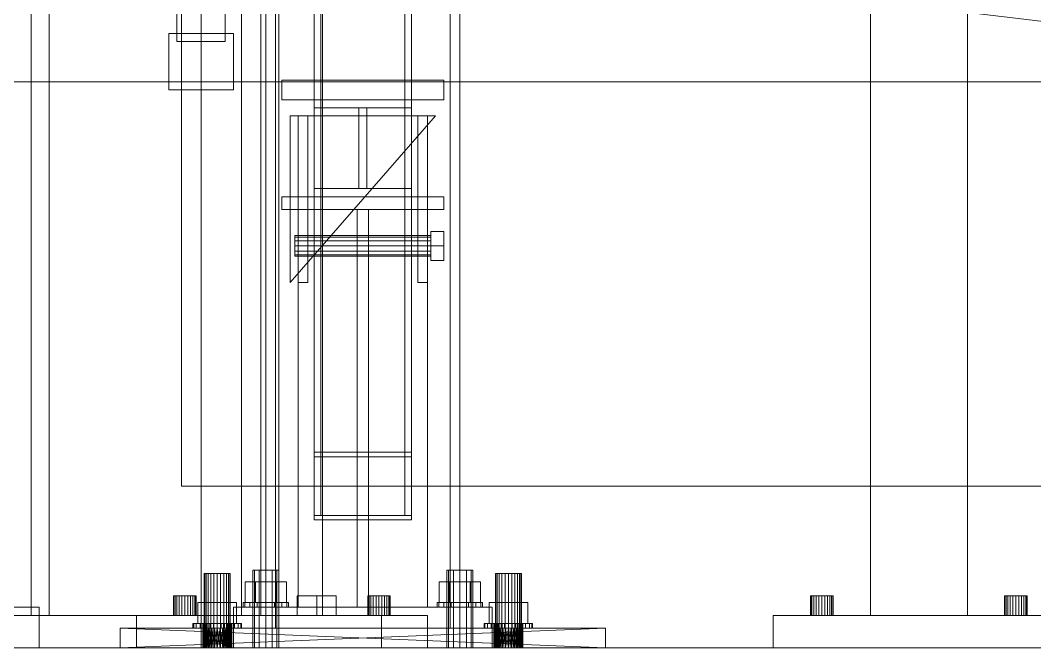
# Model space of a CAD drawing. Header units: millimetres. Extents: x -191664 to 191490, y -197311 to 10263.
# Drawn here: x 1738 to 2365, y -32000 to -31612 of the extents above; entities that cross this region are included whole.
import ezdxf

# ---------------------------------------------------------------- set-up
doc = ezdxf.new("R2010")
doc.units = ezdxf.units.MM
for name, color, linetype, lineweight in [('frontal_C04', 7, 'Continuous', 0), ('frontal_dos-mix', 7, 'Continuous', 0), ('frontal_dosificador', 7, 'Continuous', 0), ('frontal_secador', 7, 'Continuous', 0), ('frontal_tolva', 7, 'Continuous', 0)]:
    doc.layers.add(name, color=color, linetype=linetype, lineweight=lineweight)

msp = doc.modelspace()

# ---------------------------------------------------------------- linework, layer by layer
at = {"layer": 'frontal_C04', "color": 139, "true_color": 0x354b57}
for p, q in [((1835, -31625), (1835, -31535)), ((1865, -31535), (1865, -31625)), ((1848.21, -31549.89), (2598.21, -31639.89)), ((1850, -31600), (1850, -31650)), ((1830, -31620), (1870, -31620)), ((1830, -31620), (1830, -31655)), ((1870, -31655), (1870, -31620)), ((1865, -31625), (1835, -31625)), ((650, -31650), (1850, -31650)), ((1850, -31650), (2600, -31650)), ((1830, -31655), (1870, -31655)), ((1920, -31666), (1920, -31661)), ((1920, -31661), (1980, -31661)), ((1980, -31661), (1980, -31666)), ((1980, -31666), (1920, -31666)), ((1947.5, -31716), (1947.5, -31666)), ((1947.5, -31666), (1952.5, -31666)), ((1952.5, -31666), (1952.5, -31716)), ((1920, -31721), (1920, -31716)), ((1920, -31716), (1980, -31716)), ((1952.5, -31716), (1947.5, -31716)), ((1980, -31716), (1980, -31721)), ((1980, -31721), (1920, -31721)), ((1910, -31729), (1990, -31729)), ((1910, -31729), (1910, -31975)), ((1946.5, -31729), (1953.5, -31729)), ((1946.5, -31729), (1946.5, -31975)), ((1953.5, -31975), (1953.5, -31729)), ((1990, -31975), (1990, -31729)), ((1910, -31975), (1990, -31975)), ((1946.5, -31975), (1953.5, -31975))]:
    msp.add_line(p, q, dxfattribs=at)
at = {"layer": 'frontal_C04', "color": 251, "true_color": 0x4e626d}
for p, q in [((1900, -31649), (2000, -31649)), ((1900, -31649), (1900, -31661)), ((2000, -31661), (2000, -31649)), ((1900, -31661), (2000, -31661)), ((1905, -31774), (1995, -31671)), ((1995, -31671), (1905, -31671)), ((1905, -31671), (1905, -31774)), ((1910, -31774), (1910, -31671)), ((1910, -31671), (1916, -31671)), ((1916, -31774), (1916, -31671)), ((1984, -31774), (1984, -31671)), ((1984, -31671), (1990, -31671)), ((1990, -31774), (1990, -31671)), ((1900, -31721), (2000, -31721)), ((1900, -31721), (1900, -31729)), ((2000, -31729), (2000, -31721)), ((1900, -31729), (2000, -31729)), ((1916, -31774), (1910, -31774)), ((1990, -31774), (1984, -31774)), ((1870, -31975), (2030, -31975)), ((1870, -31975), (1870, -32000)), ((2030, -32000), (2030, -31975)), ((1870, -32000), (2030, -32000))]:
    msp.add_line(p, q, dxfattribs=at)
at = {"layer": 'frontal_C04', "color": 9, "true_color": 0xaebcc4}
for p, q in [((1908, -31745.96), (1908, -31745.1)), ((1908, -31745.1), (1992, -31745.1)), ((1992, -31751.5), (1992, -31742.49)), ((1992, -31742.49), (2000, -31742.49)), ((1992, -31745.96), (1992, -31745.1)), ((2000, -31751.5), (2000, -31742.49)), ((1908, -31748.3), (1908, -31745.96)), ((1908, -31745.96), (1992, -31745.96)), ((1908, -31751.5), (1908, -31748.3)), ((1908, -31748.3), (1992, -31748.3)), ((1908, -31754.7), (1908, -31751.5)), ((1992, -31751.5), (1908, -31751.5)), ((1992, -31748.3), (1992, -31745.96)), ((1992, -31751.5), (1992, -31748.3)), ((1992, -31751.5), (1992, -31754.7)), ((1992, -31760.51), (1992, -31751.5)), ((2000, -31751.5), (1992, -31751.5)), ((2000, -31751.5), (2000, -31760.51)), ((1908, -31754.7), (1908, -31757.04)), ((1908, -31754.7), (1992, -31754.7)), ((1908, -31757.04), (1908, -31757.9)), ((1908, -31757.04), (1992, -31757.04)), ((1908, -31757.9), (1992, -31757.9)), ((1992, -31754.7), (1992, -31757.04)), ((1992, -31757.04), (1992, -31757.9)), ((1992, -31760.51), (2000, -31760.51)), ((1883.07, -31952), (1882, -31952)), ((1882, -32000), (1882, -31952)), ((1886, -31952), (1883.07, -31952)), ((1883.07, -32000), (1883.07, -31952)), ((1890, -31952), (1886, -31952)), ((1886, -32000), (1886, -31952)), ((1894, -31952), (1890, -31952)), ((1890, -32000), (1890, -31952)), ((1896.93, -31952), (1894, -31952)), ((1894, -32000), (1894, -31952)), ((1898, -31952), (1896.93, -31952)), ((1896.93, -32000), (1896.93, -31952)), ((1898, -31952), (1898, -32000)), ((2003.07, -31952), (2002, -31952)), ((2002, -32000), (2002, -31952)), ((2006, -31952), (2003.07, -31952)), ((2003.07, -32000), (2003.07, -31952)), ((2010, -31952), (2006, -31952)), ((2006, -32000), (2006, -31952)), ((2014, -31952), (2010, -31952)), ((2010, -32000), (2010, -31952)), ((2016.93, -31952), (2014, -31952)), ((2014, -32000), (2014, -31952)), ((2018, -31952), (2016.93, -31952)), ((2016.93, -32000), (2016.93, -31952)), ((2018, -31952), (2018, -32000)), ((1883.6, -31959.2), (1877.2, -31959.2)), ((1877.2, -31972), (1877.2, -31959.2)), ((1896.4, -31959.2), (1883.6, -31959.2)), ((1883.6, -31972), (1883.6, -31959.2)), ((1902.8, -31959.2), (1896.4, -31959.2)), ((1896.4, -31972), (1896.4, -31959.2)), ((1902.8, -31959.2), (1902.8, -31972)), ((2003.6, -31959.2), (1997.2, -31959.2)), ((1997.2, -31972), (1997.2, -31959.2)), ((2016.4, -31959.2), (2003.6, -31959.2)), ((2003.6, -31972), (2003.6, -31959.2)), ((2022.8, -31959.2), (2016.4, -31959.2)), ((2016.4, -31972), (2016.4, -31959.2)), ((2022.8, -31959.2), (2022.8, -31972)), ((1877.07, -31972), (1876, -31972)), ((1876, -31975), (1876, -31972)), ((1877.07, -31975), (1876, -31975)), ((1880.1, -31972), (1877.07, -31972)), ((1877.07, -31975), (1877.07, -31972)), ((1880.1, -31975), (1877.07, -31975)), ((1883.6, -31972), (1877.2, -31972)), ((1884.64, -31972), (1880.1, -31972)), ((1880.1, -31975), (1880.1, -31972)), ((1884.64, -31975), (1880.1, -31975)), ((1896.4, -31972), (1883.6, -31972)), ((1890, -31972), (1884.64, -31972)), ((1884.64, -31975), (1884.64, -31972)), ((1890, -31975), (1884.64, -31975)), ((1895.36, -31972), (1890, -31972)), ((1890, -31975), (1890, -31972)), ((1895.36, -31975), (1890, -31975)), ((1899.9, -31972), (1895.36, -31972)), ((1895.36, -31975), (1895.36, -31972)), ((1899.9, -31975), (1895.36, -31975)), ((1896.4, -31972), (1902.8, -31972)), ((1902.93, -31972), (1899.9, -31972)), ((1899.9, -31975), (1899.9, -31972)), ((1902.93, -31975), (1899.9, -31975)), ((1904, -31972), (1902.93, -31972)), ((1902.93, -31975), (1902.93, -31972)), ((1902.93, -31975), (1904, -31975)), ((1904, -31972), (1904, -31975)), ((1997.07, -31972), (1996, -31972)), ((1996, -31975), (1996, -31972)), ((1997.07, -31975), (1996, -31975)), ((2000.1, -31972), (1997.07, -31972)), ((1997.07, -31975), (1997.07, -31972)), ((2000.1, -31975), (1997.07, -31975)), ((2003.6, -31972), (1997.2, -31972)), ((2004.64, -31972), (2000.1, -31972)), ((2000.1, -31975), (2000.1, -31972)), ((2004.64, -31975), (2000.1, -31975)), ((2016.4, -31972), (2003.6, -31972)), ((2010, -31972), (2004.64, -31972)), ((2004.64, -31975), (2004.64, -31972)), ((2010, -31975), (2004.64, -31975)), ((2015.36, -31972), (2010, -31972)), ((2010, -31975), (2010, -31972)), ((2015.36, -31975), (2010, -31975)), ((2019.9, -31972), (2015.36, -31972)), ((2015.36, -31975), (2015.36, -31972)), ((2019.9, -31975), (2015.36, -31975)), ((2016.4, -31972), (2022.8, -31972)), ((2022.93, -31972), (2019.9, -31972)), ((2019.9, -31975), (2019.9, -31972)), ((2022.93, -31975), (2019.9, -31975)), ((2024, -31972), (2022.93, -31972)), ((2022.93, -31975), (2022.93, -31972)), ((2022.93, -31975), (2024, -31975)), ((2024, -31972), (2024, -31975)), ((1883.07, -32000), (1882, -32000)), ((1886, -32000), (1883.07, -32000)), ((1890, -32000), (1886, -32000)), ((1894, -32000), (1890, -32000)), ((1896.93, -32000), (1894, -32000)), ((1896.93, -32000), (1898, -32000)), ((2003.07, -32000), (2002, -32000)), ((2006, -32000), (2003.07, -32000)), ((2010, -32000), (2006, -32000)), ((2014, -32000), (2010, -32000)), ((2016.93, -32000), (2014, -32000)), ((2016.93, -32000), (2018, -32000))]:
    msp.add_line(p, q, dxfattribs=at)
at = {"layer": 'frontal_dos-mix', "color": 139, "true_color": 0x344b58}
for p, q in [((1875, -31980), (1875, -29577.5)), ((1925, -31980), (1925, -29577.5)), ((2263.76, -31980), (2263.76, -29722.9)), ((2323.76, -31980), (2323.76, -29722.9)), ((1810, -31980), (1990, -31980)), ((1810, -32000), (1810, -31980)), ((1925, -31980), (1875, -31980)), ((1990, -32000), (1990, -31980)), ((2203.76, -31980), (2383.76, -31980)), ((2203.76, -32000), (2203.76, -31980)), ((2323.76, -31980), (2263.76, -31980)), ((1810, -32000), (1990, -32000)), ((2203.76, -32000), (2383.76, -32000))]:
    msp.add_line(p, q, dxfattribs=at)
at = {"layer": 'frontal_dos-mix', "color": 9, "true_color": 0xb9c5c9}
for p, q in [((1833.24, -31968), (1833, -31968)), ((1833, -31980), (1833, -31968)), ((1833.94, -31968), (1833.24, -31968)), ((1833.24, -31980), (1833.24, -31968)), ((1835.05, -31968), (1833.94, -31968)), ((1833.94, -31980), (1833.94, -31968)), ((1836.5, -31968), (1835.05, -31968)), ((1835.05, -31980), (1835.05, -31968)), ((1838.19, -31968), (1836.5, -31968)), ((1836.5, -31980), (1836.5, -31968)), ((1840, -31968), (1838.19, -31968)), ((1838.19, -31980), (1838.19, -31968)), ((1840, -31968), (1841.81, -31968)), ((1840, -31968), (1840, -31980)), ((1841.81, -31968), (1843.5, -31968)), ((1841.81, -31980), (1841.81, -31968)), ((1843.5, -31968), (1844.95, -31968)), ((1843.5, -31980), (1843.5, -31968)), ((1844.95, -31968), (1846.06, -31968)), ((1844.95, -31980), (1844.95, -31968)), ((1846.06, -31968), (1846.76, -31968)), ((1846.06, -31980), (1846.06, -31968)), ((1846.76, -31968), (1847, -31968)), ((1846.76, -31980), (1846.76, -31968)), ((1847, -31980), (1847, -31968)), ((1953.24, -31968), (1953, -31968)), ((1953, -31980), (1953, -31968)), ((1953.94, -31968), (1953.24, -31968)), ((1953.24, -31980), (1953.24, -31968)), ((1955.05, -31968), (1953.94, -31968)), ((1953.94, -31980), (1953.94, -31968)), ((1956.5, -31968), (1955.05, -31968)), ((1955.05, -31980), (1955.05, -31968)), ((1958.19, -31968), (1956.5, -31968)), ((1956.5, -31980), (1956.5, -31968)), ((1960, -31968), (1958.19, -31968)), ((1958.19, -31980), (1958.19, -31968)), ((1960, -31968), (1961.81, -31968)), ((1960, -31968), (1960, -31980)), ((1961.81, -31968), (1963.5, -31968)), ((1961.81, -31980), (1961.81, -31968)), ((1963.5, -31968), (1964.95, -31968)), ((1963.5, -31980), (1963.5, -31968)), ((1964.95, -31968), (1966.06, -31968)), ((1964.95, -31980), (1964.95, -31968)), ((1966.06, -31968), (1966.76, -31968)), ((1966.06, -31980), (1966.06, -31968)), ((1966.76, -31968), (1967, -31968)), ((1966.76, -31980), (1966.76, -31968)), ((1967, -31980), (1967, -31968)), ((2226.99, -31968), (2226.76, -31968)), ((2226.76, -31980), (2226.76, -31968)), ((2227.69, -31968), (2226.99, -31968)), ((2226.99, -31980), (2226.99, -31968)), ((2228.81, -31968), (2227.69, -31968)), ((2227.69, -31980), (2227.69, -31968)), ((2230.26, -31968), (2228.81, -31968)), ((2228.81, -31980), (2228.81, -31968)), ((2231.94, -31968), (2230.26, -31968)), ((2230.26, -31980), (2230.26, -31968)), ((2233.76, -31968), (2231.94, -31968)), ((2231.94, -31980), (2231.94, -31968)), ((2233.76, -31968), (2235.57, -31968)), ((2233.76, -31968), (2233.76, -31980)), ((2235.57, -31968), (2237.26, -31968)), ((2235.57, -31980), (2235.57, -31968)), ((2237.26, -31968), (2238.71, -31968)), ((2237.26, -31980), (2237.26, -31968)), ((2238.71, -31968), (2239.82, -31968)), ((2238.71, -31980), (2238.71, -31968)), ((2239.82, -31968), (2240.52, -31968)), ((2239.82, -31980), (2239.82, -31968)), ((2240.52, -31968), (2240.76, -31968)), ((2240.52, -31980), (2240.52, -31968)), ((2240.76, -31980), (2240.76, -31968)), ((2346.99, -31968), (2346.76, -31968)), ((2346.76, -31980), (2346.76, -31968)), ((2347.69, -31968), (2346.99, -31968)), ((2346.99, -31980), (2346.99, -31968)), ((2348.81, -31968), (2347.69, -31968)), ((2347.69, -31980), (2347.69, -31968)), ((2350.26, -31968), (2348.81, -31968)), ((2348.81, -31980), (2348.81, -31968)), ((2351.94, -31968), (2350.26, -31968)), ((2350.26, -31980), (2350.26, -31968)), ((2353.76, -31968), (2351.94, -31968)), ((2351.94, -31980), (2351.94, -31968)), ((2353.76, -31968), (2355.57, -31968)), ((2353.76, -31968), (2353.76, -31980)), ((2355.57, -31968), (2357.26, -31968)), ((2355.57, -31980), (2355.57, -31968)), ((2357.26, -31968), (2358.71, -31968)), ((2357.26, -31980), (2357.26, -31968)), ((2358.71, -31968), (2359.82, -31968)), ((2358.71, -31980), (2358.71, -31968)), ((2359.82, -31968), (2360.52, -31968)), ((2359.82, -31980), (2359.82, -31968)), ((2360.52, -31968), (2360.76, -31968)), ((2360.52, -31980), (2360.52, -31968)), ((2360.76, -31980), (2360.76, -31968)), ((1833.24, -31980), (1833, -31980)), ((1833.94, -31980), (1833.24, -31980)), ((1835.05, -31980), (1833.94, -31980)), ((1836.5, -31980), (1835.05, -31980)), ((1838.19, -31980), (1836.5, -31980)), ((1840, -31980), (1838.19, -31980)), ((1841.81, -31980), (1840, -31980)), ((1841.81, -31980), (1843.5, -31980)), ((1843.5, -31980), (1844.95, -31980)), ((1844.95, -31980), (1846.06, -31980)), ((1846.06, -31980), (1846.76, -31980)), ((1846.76, -31980), (1847, -31980)), ((1953.24, -31980), (1953, -31980)), ((1953.94, -31980), (1953.24, -31980)), ((1955.05, -31980), (1953.94, -31980)), ((1956.5, -31980), (1955.05, -31980)), ((1958.19, -31980), (1956.5, -31980)), ((1960, -31980), (1958.19, -31980)), ((1961.81, -31980), (1960, -31980)), ((1961.81, -31980), (1963.5, -31980)), ((1963.5, -31980), (1964.95, -31980)), ((1964.95, -31980), (1966.06, -31980)), ((1966.06, -31980), (1966.76, -31980)), ((1966.76, -31980), (1967, -31980)), ((2226.99, -31980), (2226.76, -31980)), ((2227.69, -31980), (2226.99, -31980)), ((2228.81, -31980), (2227.69, -31980)), ((2230.26, -31980), (2228.81, -31980)), ((2231.94, -31980), (2230.26, -31980)), ((2233.76, -31980), (2231.94, -31980)), ((2235.57, -31980), (2233.76, -31980)), ((2235.57, -31980), (2237.26, -31980)), ((2237.26, -31980), (2238.71, -31980)), ((2238.71, -31980), (2239.82, -31980)), ((2239.82, -31980), (2240.52, -31980)), ((2240.52, -31980), (2240.76, -31980)), ((2346.99, -31980), (2346.76, -31980)), ((2347.69, -31980), (2346.99, -31980)), ((2348.81, -31980), (2347.69, -31980)), ((2350.26, -31980), (2348.81, -31980)), ((2351.94, -31980), (2350.26, -31980)), ((2353.76, -31980), (2351.94, -31980)), ((2355.57, -31980), (2353.76, -31980)), ((2355.57, -31980), (2357.26, -31980)), ((2357.26, -31980), (2358.71, -31980)), ((2358.71, -31980), (2359.82, -31980)), ((2359.82, -31980), (2360.52, -31980)), ((2360.52, -31980), (2360.76, -31980))]:
    msp.add_line(p, q, dxfattribs=at)
at = {"layer": 'frontal_dosificador', "color": 8, "true_color": 0x667b86}
for p, q in [((1890, -31988), (1890, -30000)), ((1896, -31988), (1896, -30000)), ((2004, -31988), (2004, -30000)), ((2010, -31988), (2010, -30000)), ((1920, -31879.1), (1920, -30129.1)), ((1920, -30131.88), (1920, -31881.88)), ((1924, -30131.88), (1924, -31881.88)), ((1976, -31881.88), (1976, -30131.88)), ((1980, -30129.1), (1980, -31879.1)), ((1980, -31881.88), (1980, -30131.88)), ((1920, -31918.12), (1920, -30168.12)), ((1920, -30170.9), (1920, -31920.9)), ((1924, -31918.12), (1924, -30168.12)), ((1976, -30168.12), (1976, -31918.12)), ((1980, -30168.12), (1980, -31918.12)), ((1980, -31920.9), (1980, -30170.9)), ((1980, -31879.1), (1920, -31879.1)), ((1920, -31879.1), (1920, -31881.88)), ((1920, -31881.88), (1980, -31881.88)), ((1924, -31881.88), (1920, -31881.88)), ((1920, -31881.88), (1920, -31918.12)), ((1924, -31918.12), (1924, -31881.88)), ((1980, -31881.88), (1976, -31881.88)), ((1976, -31881.88), (1976, -31918.12)), ((1980, -31881.88), (1980, -31879.1)), ((1980, -31918.12), (1980, -31881.88)), ((1980, -31918.12), (1920, -31918.12)), ((1920, -31918.12), (1920, -31920.9)), ((1920, -31918.12), (1924, -31918.12)), ((1920, -31920.9), (1980, -31920.9)), ((1976, -31918.12), (1980, -31918.12)), ((1980, -31920.9), (1980, -31918.12)), ((1890, -31988), (1896, -31988)), ((1896, -31988), (2004, -31988)), ((2004, -31988), (2010, -31988))]:
    msp.add_line(p, q, dxfattribs=at)
at = {"layer": 'frontal_dosificador', "color": 9, "true_color": 0xaeb9be}
for p, q in [((1852.27, -31954), (1852, -31954)), ((1852, -32000), (1852, -31954)), ((1853.07, -31954), (1852.27, -31954)), ((1852.27, -32000), (1852.27, -31954)), ((1854.34, -31954), (1853.07, -31954)), ((1853.07, -32000), (1853.07, -31954)), ((1856, -31954), (1854.34, -31954)), ((1854.34, -32000), (1854.34, -31954)), ((1857.93, -31954), (1856, -31954)), ((1856, -32000), (1856, -31954)), ((1860, -31954), (1857.93, -31954)), ((1857.93, -32000), (1857.93, -31954)), ((1860, -31954), (1862.07, -31954)), ((1860, -31954), (1860, -32000)), ((1862.07, -31954), (1864, -31954)), ((1862.07, -32000), (1862.07, -31954)), ((1864, -31954), (1865.66, -31954)), ((1864, -32000), (1864, -31954)), ((1865.66, -31954), (1866.93, -31954)), ((1865.66, -32000), (1865.66, -31954)), ((1866.93, -31954), (1867.73, -31954)), ((1866.93, -32000), (1866.93, -31954)), ((1867.73, -31954), (1868, -31954)), ((1867.73, -32000), (1867.73, -31954)), ((1868, -32000), (1868, -31954)), ((2032.27, -31954), (2032, -31954)), ((2032, -32000), (2032, -31954)), ((2033.07, -31954), (2032.27, -31954)), ((2032.27, -32000), (2032.27, -31954)), ((2034.34, -31954), (2033.07, -31954)), ((2033.07, -32000), (2033.07, -31954)), ((2036, -31954), (2034.34, -31954)), ((2034.34, -32000), (2034.34, -31954)), ((2037.93, -31954), (2036, -31954)), ((2036, -32000), (2036, -31954)), ((2040, -31954), (2037.93, -31954)), ((2037.93, -32000), (2037.93, -31954)), ((2040, -31954), (2042.07, -31954)), ((2040, -31954), (2040, -32000)), ((2042.07, -31954), (2044, -31954)), ((2042.07, -32000), (2042.07, -31954)), ((2044, -31954), (2045.66, -31954)), ((2044, -32000), (2044, -31954)), ((2045.66, -31954), (2046.93, -31954)), ((2045.66, -32000), (2045.66, -31954)), ((2046.93, -31954), (2047.73, -31954)), ((2046.93, -32000), (2046.93, -31954)), ((2047.73, -31954), (2048, -31954)), ((2047.73, -32000), (2047.73, -31954)), ((2048, -32000), (2048, -31954)), ((1852.27, -32000), (1852, -32000)), ((1853.07, -32000), (1852.27, -32000)), ((1854.34, -32000), (1853.07, -32000)), ((1856, -32000), (1854.34, -32000)), ((1857.93, -32000), (1856, -32000)), ((1857.93, -32000), (1860, -32000)), ((1860, -32000), (1862.07, -32000)), ((1862.07, -32000), (1864, -32000)), ((1864, -32000), (1865.66, -32000)), ((1865.66, -32000), (1866.93, -32000)), ((1866.93, -32000), (1867.73, -32000)), ((1867.73, -32000), (1868, -32000)), ((2032.27, -32000), (2032, -32000)), ((2033.07, -32000), (2032.27, -32000)), ((2034.34, -32000), (2033.07, -32000)), ((2036, -32000), (2034.34, -32000)), ((2037.93, -32000), (2036, -32000)), ((2037.93, -32000), (2040, -32000)), ((2040, -32000), (2042.07, -32000)), ((2042.07, -32000), (2044, -32000)), ((2044, -32000), (2045.66, -32000)), ((2045.66, -32000), (2046.93, -32000)), ((2046.93, -32000), (2047.73, -32000)), ((2047.73, -32000), (2048, -32000))]:
    msp.add_line(p, q, dxfattribs=at)
at = {"layer": 'frontal_dosificador', "color": 252, "true_color": 0x8ba19a}
for p, q in [((1848.01, -31985), (1848.01, -31972)), ((1848.01, -31972), (1860, -31972)), ((1848.01, -31972), (1853.07, -31972)), ((1860, -31972), (1853.07, -31972)), ((1853.07, -31972), (1853.07, -31985)), ((1871.99, -31972), (1860, -31972)), ((1860, -31972), (1860, -31985)), ((1860, -31972), (1866.93, -31972)), ((1866.93, -31972), (1866.93, -31985)), ((1871.99, -31972), (1866.93, -31972)), ((1871.99, -31985), (1871.99, -31972)), ((2028.01, -31985), (2028.01, -31972)), ((2028.01, -31972), (2040, -31972)), ((2028.01, -31972), (2033.07, -31972)), ((2040, -31972), (2033.07, -31972)), ((2033.07, -31972), (2033.07, -31985)), ((2051.99, -31972), (2040, -31972)), ((2040, -31972), (2040, -31985)), ((2040, -31972), (2046.93, -31972)), ((2046.93, -31972), (2046.93, -31985)), ((2051.99, -31972), (2046.93, -31972)), ((2051.99, -31985), (2051.99, -31972)), ((1845, -31988), (1845, -31985)), ((1845, -31985), (1845.51, -31985)), ((1845, -31985), (1851, -31985)), ((1845.51, -31988), (1845, -31988)), ((1851, -31988), (1845, -31988)), ((1845.51, -31988), (1845.51, -31985)), ((1845.51, -31985), (1847.01, -31985)), ((1845.51, -31985), (1851.31, -31985)), ((1847.01, -31988), (1845.51, -31988)), ((1851.31, -31988), (1845.51, -31988)), ((1847.01, -31988), (1847.01, -31985)), ((1847.01, -31985), (1849.39, -31985)), ((1847.01, -31985), (1852.21, -31985)), ((1849.39, -31988), (1847.01, -31988)), ((1852.21, -31988), (1847.01, -31988)), ((1860, -31985), (1848.01, -31985)), ((1853.07, -31985), (1848.01, -31985)), ((1849.39, -31988), (1849.39, -31985)), ((1849.39, -31985), (1852.5, -31985)), ((1849.39, -31985), (1853.64, -31985)), ((1852.5, -31988), (1849.39, -31988)), ((1853.64, -31988), (1849.39, -31988)), ((1851.31, -31985), (1851, -31985)), ((1851, -31985), (1851, -31988)), ((1851, -31988), (1851.31, -31988)), ((1852.21, -31985), (1851.31, -31985)), ((1851.31, -31985), (1851.31, -31988)), ((1851.31, -31988), (1852.21, -31988)), ((1853.64, -31985), (1852.21, -31985)), ((1852.21, -31985), (1852.21, -31988)), ((1852.21, -31988), (1853.64, -31988)), ((1852.5, -31988), (1852.5, -31985)), ((1852.5, -31985), (1856.12, -31985)), ((1852.5, -31985), (1855.5, -31985)), ((1856.12, -31988), (1852.5, -31988)), ((1855.5, -31988), (1852.5, -31988)), ((1853.07, -31985), (1860, -31985)), ((1855.5, -31985), (1853.64, -31985)), ((1853.64, -31985), (1853.64, -31988)), ((1853.64, -31988), (1855.5, -31988)), ((1857.67, -31985), (1855.5, -31985)), ((1855.5, -31985), (1855.5, -31988)), ((1855.5, -31988), (1857.67, -31988)), ((1856.12, -31988), (1856.12, -31985)), ((1856.12, -31985), (1860, -31985)), ((1856.12, -31985), (1857.67, -31985)), ((1860, -31988), (1856.12, -31988)), ((1857.67, -31988), (1856.12, -31988)), ((1860, -31985), (1857.67, -31985)), ((1857.67, -31985), (1857.67, -31988)), ((1857.67, -31988), (1860, -31988)), ((1863.88, -31985), (1860, -31985)), ((1860, -31985), (1860, -31988)), ((1860, -31985), (1862.33, -31985)), ((1860, -31985), (1871.99, -31985)), ((1866.93, -31985), (1860, -31985)), ((1860, -31988), (1863.88, -31988)), ((1862.33, -31988), (1860, -31988)), ((1862.33, -31985), (1862.33, -31988)), ((1863.88, -31985), (1862.33, -31985)), ((1862.33, -31985), (1864.5, -31985)), ((1862.33, -31988), (1863.88, -31988)), ((1864.5, -31988), (1862.33, -31988)), ((1863.88, -31988), (1863.88, -31985)), ((1867.5, -31985), (1863.88, -31985)), ((1863.88, -31988), (1867.5, -31988)), ((1864.5, -31985), (1864.5, -31988)), ((1867.5, -31985), (1864.5, -31985)), ((1864.5, -31985), (1866.36, -31985)), ((1864.5, -31988), (1867.5, -31988)), ((1866.36, -31988), (1864.5, -31988)), ((1866.36, -31985), (1866.36, -31988)), ((1870.61, -31985), (1866.36, -31985)), ((1866.36, -31985), (1867.79, -31985)), ((1866.36, -31988), (1870.61, -31988)), ((1867.79, -31988), (1866.36, -31988)), ((1866.93, -31985), (1871.99, -31985)), ((1867.5, -31988), (1867.5, -31985)), ((1870.61, -31985), (1867.5, -31985)), ((1867.5, -31988), (1870.61, -31988)), ((1867.79, -31985), (1867.79, -31988)), ((1872.99, -31985), (1867.79, -31985)), ((1867.79, -31985), (1868.69, -31985)), ((1867.79, -31988), (1872.99, -31988)), ((1868.69, -31988), (1867.79, -31988)), ((1868.69, -31985), (1868.69, -31988)), ((1874.49, -31985), (1868.69, -31985)), ((1868.69, -31985), (1869, -31985)), ((1868.69, -31988), (1874.49, -31988)), ((1869, -31988), (1868.69, -31988)), ((1869, -31985), (1869, -31988)), ((1875, -31985), (1869, -31985)), ((1869, -31988), (1875, -31988)), ((1870.61, -31988), (1870.61, -31985)), ((1872.99, -31985), (1870.61, -31985)), ((1870.61, -31988), (1872.99, -31988)), ((1872.99, -31988), (1872.99, -31985)), ((1874.49, -31985), (1872.99, -31985)), ((1872.99, -31988), (1874.49, -31988)), ((1874.49, -31988), (1874.49, -31985)), ((1875, -31985), (1874.49, -31985)), ((1874.49, -31988), (1875, -31988)), ((1875, -31988), (1875, -31985)), ((2025, -31988), (2025, -31985)), ((2025, -31985), (2025.51, -31985)), ((2025, -31985), (2031, -31985)), ((2025.51, -31988), (2025, -31988)), ((2031, -31988), (2025, -31988)), ((2025.51, -31988), (2025.51, -31985)), ((2025.51, -31985), (2027.01, -31985)), ((2025.51, -31985), (2031.31, -31985)), ((2027.01, -31988), (2025.51, -31988)), ((2031.31, -31988), (2025.51, -31988)), ((2027.01, -31988), (2027.01, -31985)), ((2027.01, -31985), (2029.39, -31985)), ((2027.01, -31985), (2032.21, -31985)), ((2029.39, -31988), (2027.01, -31988)), ((2032.21, -31988), (2027.01, -31988)), ((2040, -31985), (2028.01, -31985)), ((2033.07, -31985), (2028.01, -31985)), ((2029.39, -31988), (2029.39, -31985)), ((2029.39, -31985), (2032.5, -31985)), ((2029.39, -31985), (2033.64, -31985)), ((2032.5, -31988), (2029.39, -31988)), ((2033.64, -31988), (2029.39, -31988)), ((2031.31, -31985), (2031, -31985)), ((2031, -31985), (2031, -31988)), ((2031, -31988), (2031.31, -31988)), ((2032.21, -31985), (2031.31, -31985)), ((2031.31, -31985), (2031.31, -31988)), ((2031.31, -31988), (2032.21, -31988)), ((2033.64, -31985), (2032.21, -31985)), ((2032.21, -31985), (2032.21, -31988)), ((2032.21, -31988), (2033.64, -31988)), ((2032.5, -31988), (2032.5, -31985)), ((2032.5, -31985), (2036.12, -31985)), ((2032.5, -31985), (2035.5, -31985)), ((2036.12, -31988), (2032.5, -31988)), ((2035.5, -31988), (2032.5, -31988)), ((2033.07, -31985), (2040, -31985)), ((2035.5, -31985), (2033.64, -31985)), ((2033.64, -31985), (2033.64, -31988)), ((2033.64, -31988), (2035.5, -31988)), ((2037.67, -31985), (2035.5, -31985)), ((2035.5, -31985), (2035.5, -31988)), ((2035.5, -31988), (2037.67, -31988)), ((2036.12, -31988), (2036.12, -31985)), ((2036.12, -31985), (2040, -31985)), ((2036.12, -31985), (2037.67, -31985)), ((2040, -31988), (2036.12, -31988)), ((2037.67, -31988), (2036.12, -31988)), ((2040, -31985), (2037.67, -31985)), ((2037.67, -31985), (2037.67, -31988)), ((2037.67, -31988), (2040, -31988)), ((2043.88, -31985), (2040, -31985)), ((2040, -31985), (2040, -31988)), ((2040, -31985), (2042.33, -31985)), ((2040, -31985), (2051.99, -31985)), ((2046.93, -31985), (2040, -31985)), ((2040, -31988), (2043.88, -31988)), ((2042.33, -31988), (2040, -31988)), ((2042.33, -31985), (2042.33, -31988)), ((2043.88, -31985), (2042.33, -31985)), ((2042.33, -31985), (2044.5, -31985)), ((2042.33, -31988), (2043.88, -31988)), ((2044.5, -31988), (2042.33, -31988)), ((2043.88, -31988), (2043.88, -31985)), ((2047.5, -31985), (2043.88, -31985)), ((2043.88, -31988), (2047.5, -31988)), ((2044.5, -31985), (2044.5, -31988)), ((2047.5, -31985), (2044.5, -31985)), ((2044.5, -31985), (2046.36, -31985)), ((2044.5, -31988), (2047.5, -31988)), ((2046.36, -31988), (2044.5, -31988)), ((2046.36, -31985), (2046.36, -31988)), ((2050.61, -31985), (2046.36, -31985)), ((2046.36, -31985), (2047.79, -31985)), ((2046.36, -31988), (2050.61, -31988)), ((2047.79, -31988), (2046.36, -31988)), ((2046.93, -31985), (2051.99, -31985)), ((2047.5, -31988), (2047.5, -31985)), ((2050.61, -31985), (2047.5, -31985)), ((2047.5, -31988), (2050.61, -31988)), ((2047.79, -31985), (2047.79, -31988)), ((2052.99, -31985), (2047.79, -31985)), ((2047.79, -31985), (2048.69, -31985)), ((2047.79, -31988), (2052.99, -31988)), ((2048.69, -31988), (2047.79, -31988)), ((2048.69, -31985), (2048.69, -31988)), ((2054.49, -31985), (2048.69, -31985)), ((2048.69, -31985), (2049, -31985)), ((2048.69, -31988), (2054.49, -31988)), ((2049, -31988), (2048.69, -31988)), ((2049, -31985), (2049, -31988)), ((2055, -31985), (2049, -31985)), ((2049, -31988), (2055, -31988)), ((2050.61, -31988), (2050.61, -31985)), ((2052.99, -31985), (2050.61, -31985)), ((2050.61, -31988), (2052.99, -31988)), ((2052.99, -31988), (2052.99, -31985)), ((2054.49, -31985), (2052.99, -31985)), ((2052.99, -31988), (2054.49, -31988)), ((2054.49, -31988), (2054.49, -31985)), ((2055, -31985), (2054.49, -31985)), ((2054.49, -31988), (2055, -31988)), ((2055, -31988), (2055, -31985))]:
    msp.add_line(p, q, dxfattribs=at)
at = {"layer": 'frontal_dosificador', "color": 252, "true_color": 0x82929a}
for p, q in [((2040, -31988), (1800, -31988)), ((1800, -31988), (2038.24, -31988)), ((1800, -31988), (1860, -31988)), ((1861.76, -31988), (1800, -31988)), ((1800, -31988), (1858.24, -31988)), ((2100, -31988), (1800, -31988)), ((1800, -31988), (2036.56, -31988)), ((1863.44, -31988), (1800, -31988)), ((1800, -31988), (1856.56, -31988)), ((1800, -31988), (2035, -31988)), ((1865, -31988), (1800, -31988)), ((1800, -31988), (1855, -31988)), ((1800, -31988), (2033.64, -31988)), ((1800, -31988), (1853.64, -31988)), ((1800, -31988), (2032.52, -31988)), ((1800, -31988), (1852.52, -31988)), ((1800, -31988), (2031.69, -31988)), ((1800, -31988), (1851.69, -31988)), ((1800, -31988), (2031.17, -31988)), ((1800, -31988), (1851.17, -31988)), ((1800, -31988), (2031, -31988)), ((1800, -31988), (1851, -31988)), ((2041.76, -31988), (1800, -31988)), ((1800, -32000), (1800, -31988)), ((2100, -32000), (1800, -31988)), ((1800, -32000), (2100, -31988)), ((1851, -31988), (1851.17, -31988)), ((1860, -31988), (1851, -31988)), ((1858.24, -31988), (1851, -31988)), ((1856.56, -31988), (1851, -31988)), ((1855, -31988), (1851, -31988)), ((1853.64, -31988), (1851, -31988)), ((1852.52, -31988), (1851, -31988)), ((1851, -32000), (1851.17, -31988)), ((1851, -32000), (1851, -31988)), ((1851.17, -32000), (1851, -31988)), ((1851.17, -31988), (1851.69, -31988)), ((1860, -31988), (1851.17, -31988)), ((1851.17, -32000), (1851.69, -31988)), ((1851.17, -32000), (1851.17, -31988)), ((1851.69, -32000), (1851.17, -31988)), ((1851.69, -31988), (1852.52, -31988)), ((1860, -31988), (1851.69, -31988)), ((1851.69, -32000), (1852.52, -31988)), ((1851.69, -32000), (1851.69, -31988)), ((1852.52, -32000), (1851.69, -31988)), ((1852.52, -31988), (1853.64, -31988)), ((1860, -31988), (1852.52, -31988)), ((1852.52, -32000), (1853.64, -31988)), ((1852.52, -32000), (1852.52, -31988)), ((1853.64, -32000), (1852.52, -31988)), ((1853.64, -31988), (1855, -31988)), ((1860, -31988), (1853.64, -31988)), ((1853.64, -32000), (1855, -31988)), ((1853.64, -32000), (1853.64, -31988)), ((1855, -32000), (1853.64, -31988)), ((1855, -31988), (1856.56, -31988)), ((1860, -31988), (1855, -31988)), ((1855, -32000), (1856.56, -31988)), ((1855, -32000), (1855, -31988)), ((1856.56, -32000), (1855, -31988)), ((1856.56, -31988), (1858.24, -31988)), ((1860, -31988), (1856.56, -31988)), ((1856.56, -32000), (1858.24, -31988)), ((1856.56, -32000), (1856.56, -31988)), ((1858.24, -32000), (1856.56, -31988)), ((1858.24, -31988), (1860, -31988)), ((1858.24, -32000), (1860, -31988)), ((1858.24, -32000), (1858.24, -31988)), ((1860, -32000), (1858.24, -31988)), ((1860, -31988), (1861.76, -31988)), ((1860, -31988), (1863.44, -31988)), ((1860, -31988), (1865, -31988)), ((1860, -31988), (1866.36, -31988)), ((1860, -31988), (1867.48, -31988)), ((1860, -31988), (1868.31, -31988)), ((1860, -31988), (1868.83, -31988)), ((1860, -31988), (1869, -31988)), ((1860, -31988), (1860, -32000)), ((1861.76, -32000), (1860, -31988)), ((1860, -32000), (1861.76, -31988)), ((1861.76, -31988), (1863.44, -31988)), ((1861.76, -31988), (1869, -31988)), ((1861.76, -32000), (1861.76, -31988)), ((1863.44, -32000), (1861.76, -31988)), ((1861.76, -32000), (1863.44, -31988)), ((1863.44, -31988), (1865, -31988)), ((1863.44, -31988), (1869, -31988)), ((1863.44, -32000), (1863.44, -31988)), ((1865, -32000), (1863.44, -31988)), ((1863.44, -32000), (1865, -31988)), ((1866.36, -31988), (1865, -31988)), ((1865, -31988), (1869, -31988)), ((1865, -31988), (2033.64, -31988)), ((2040, -31988), (1865, -31988)), ((1865, -32000), (1865, -31988)), ((1866.36, -32000), (1865, -31988)), ((1865, -32000), (1866.36, -31988)), ((1867.48, -31988), (1866.36, -31988)), ((1866.36, -31988), (1869, -31988)), ((1866.36, -31988), (2033.64, -31988)), ((1866.36, -31988), (2031, -31988)), ((1866.36, -31988), (2031.17, -31988)), ((1866.36, -31988), (2031.69, -31988)), ((1866.36, -31988), (2032.52, -31988)), ((2040, -31988), (1866.36, -31988)), ((1866.36, -32000), (1866.36, -31988)), ((1867.48, -32000), (1866.36, -31988)), ((1866.36, -32000), (1867.48, -31988)), ((1868.31, -31988), (1867.48, -31988)), ((1867.48, -31988), (1869, -31988)), ((1867.48, -31988), (2033.64, -31988)), ((2040, -31988), (1867.48, -31988)), ((1867.48, -32000), (1867.48, -31988)), ((1868.31, -32000), (1867.48, -31988)), ((1867.48, -32000), (1868.31, -31988)), ((1868.83, -31988), (1868.31, -31988)), ((1868.31, -31988), (1869, -31988)), ((1868.31, -31988), (2033.64, -31988)), ((2040, -31988), (1868.31, -31988)), ((1868.31, -32000), (1868.31, -31988)), ((1868.83, -32000), (1868.31, -31988)), ((1868.31, -32000), (1868.83, -31988)), ((1869, -31988), (1868.83, -31988)), ((1868.83, -31988), (2033.64, -31988)), ((1868.83, -31988), (2040, -31988)), ((1868.83, -32000), (1868.83, -31988)), ((1869, -32000), (1868.83, -31988)), ((1868.83, -32000), (1869, -31988)), ((1869, -31988), (2033.64, -31988)), ((1869, -31988), (2035, -31988)), ((1869, -31988), (2036.56, -31988)), ((1869, -31988), (2038.24, -31988)), ((1869, -31988), (2040, -31988)), ((1869, -32000), (1869, -31988)), ((2031, -31988), (2031.17, -31988)), ((2040, -31988), (2031, -31988)), ((2038.24, -31988), (2031, -31988)), ((2036.56, -31988), (2031, -31988)), ((2035, -31988), (2031, -31988)), ((2033.64, -31988), (2031, -31988)), ((2031, -32000), (2031.17, -31988)), ((2031, -32000), (2031, -31988)), ((2031.17, -32000), (2031, -31988)), ((2031.17, -31988), (2031.69, -31988)), ((2040, -31988), (2031.17, -31988)), ((2031.17, -32000), (2031.69, -31988)), ((2031.17, -32000), (2031.17, -31988)), ((2031.69, -32000), (2031.17, -31988)), ((2031.69, -31988), (2032.52, -31988)), ((2040, -31988), (2031.69, -31988)), ((2031.69, -32000), (2032.52, -31988)), ((2031.69, -32000), (2031.69, -31988)), ((2032.52, -32000), (2031.69, -31988)), ((2032.52, -31988), (2033.64, -31988)), ((2040, -31988), (2032.52, -31988)), ((2032.52, -32000), (2033.64, -31988)), ((2032.52, -32000), (2032.52, -31988)), ((2033.64, -32000), (2032.52, -31988)), ((2033.64, -31988), (2035, -31988)), ((2040, -31988), (2033.64, -31988)), ((2033.64, -32000), (2035, -31988)), ((2033.64, -32000), (2033.64, -31988)), ((2035, -32000), (2033.64, -31988)), ((2035, -31988), (2036.56, -31988)), ((2040, -31988), (2035, -31988)), ((2035, -32000), (2036.56, -31988)), ((2035, -32000), (2035, -31988)), ((2036.56, -32000), (2035, -31988)), ((2036.56, -31988), (2038.24, -31988)), ((2040, -31988), (2036.56, -31988)), ((2036.56, -32000), (2038.24, -31988)), ((2036.56, -32000), (2036.56, -31988)), ((2038.24, -32000), (2036.56, -31988)), ((2038.24, -31988), (2040, -31988)), ((2038.24, -32000), (2040, -31988)), ((2038.24, -32000), (2038.24, -31988)), ((2040, -32000), (2038.24, -31988)), ((2040, -31988), (2041.76, -31988)), ((2040, -31988), (2100, -31988)), ((2040, -31988), (2040, -32000)), ((2041.76, -32000), (2040, -31988)), ((2040, -32000), (2041.76, -31988)), ((2041.76, -31988), (2100, -31988)), ((2043.44, -31988), (2041.76, -31988)), ((2041.76, -31988), (2045, -31988)), ((2041.76, -31988), (2046.36, -31988)), ((2041.76, -31988), (2047.48, -31988)), ((2041.76, -31988), (2048.31, -31988)), ((2041.76, -31988), (2048.83, -31988)), ((2041.76, -31988), (2049, -31988)), ((2041.76, -32000), (2041.76, -31988)), ((2043.44, -32000), (2041.76, -31988)), ((2041.76, -32000), (2043.44, -31988)), ((2043.44, -31988), (2100, -31988)), ((2045, -31988), (2043.44, -31988)), ((2043.44, -31988), (2049, -31988)), ((2043.44, -32000), (2043.44, -31988)), ((2045, -32000), (2043.44, -31988)), ((2043.44, -32000), (2045, -31988)), ((2045, -31988), (2100, -31988)), ((2046.36, -31988), (2045, -31988)), ((2045, -31988), (2049, -31988)), ((2045, -32000), (2045, -31988)), ((2046.36, -32000), (2045, -31988)), ((2045, -32000), (2046.36, -31988)), ((2046.36, -31988), (2100, -31988)), ((2047.48, -31988), (2046.36, -31988)), ((2046.36, -31988), (2049, -31988)), ((2046.36, -32000), (2046.36, -31988)), ((2047.48, -32000), (2046.36, -31988)), ((2046.36, -32000), (2047.48, -31988)), ((2047.48, -31988), (2100, -31988)), ((2048.31, -31988), (2047.48, -31988)), ((2047.48, -31988), (2049, -31988)), ((2047.48, -32000), (2047.48, -31988)), ((2048.31, -32000), (2047.48, -31988)), ((2047.48, -32000), (2048.31, -31988)), ((2048.31, -31988), (2100, -31988)), ((2048.83, -31988), (2048.31, -31988)), ((2048.31, -32000), (2048.31, -31988)), ((2048.83, -32000), (2048.31, -31988)), ((2048.31, -32000), (2048.83, -31988)), ((2048.83, -31988), (2100, -31988)), ((2049, -31988), (2048.83, -31988)), ((2048.83, -32000), (2048.83, -31988)), ((2049, -32000), (2048.83, -31988)), ((2048.83, -32000), (2049, -31988)), ((2049, -31988), (2100, -31988)), ((2049, -32000), (2049, -31988)), ((2100, -32000), (2100, -31988)), ((1800, -32000), (2040, -32000)), ((2038.24, -32000), (1800, -32000)), ((1860, -32000), (1800, -32000)), ((1800, -32000), (1861.76, -32000)), ((1858.24, -32000), (1800, -32000)), ((1800, -32000), (2100, -32000)), ((2036.56, -32000), (1800, -32000)), ((1800, -32000), (1863.44, -32000)), ((1856.56, -32000), (1800, -32000)), ((2035, -32000), (1800, -32000)), ((1800, -32000), (1865, -32000)), ((1855, -32000), (1800, -32000)), ((2033.64, -32000), (1800, -32000)), ((1853.64, -32000), (1800, -32000)), ((2032.52, -32000), (1800, -32000)), ((1852.52, -32000), (1800, -32000)), ((2031.69, -32000), (1800, -32000)), ((1851.69, -32000), (1800, -32000)), ((2031.17, -32000), (1800, -32000)), ((1851.17, -32000), (1800, -32000)), ((2031, -32000), (1800, -32000)), ((1851, -32000), (1800, -32000)), ((1800, -32000), (2041.76, -32000)), ((1851.17, -32000), (1851, -32000)), ((1851, -32000), (1860, -32000)), ((1851, -32000), (1858.24, -32000)), ((1851, -32000), (1856.56, -32000)), ((1851, -32000), (1855, -32000)), ((1851, -32000), (1853.64, -32000)), ((1851, -32000), (1852.52, -32000)), ((1851.69, -32000), (1851.17, -32000)), ((1851.17, -32000), (1860, -32000)), ((1852.52, -32000), (1851.69, -32000)), ((1851.69, -32000), (1860, -32000)), ((1853.64, -32000), (1852.52, -32000)), ((1852.52, -32000), (1860, -32000)), ((1855, -32000), (1853.64, -32000)), ((1853.64, -32000), (1860, -32000)), ((1856.56, -32000), (1855, -32000)), ((1855, -32000), (1860, -32000)), ((1858.24, -32000), (1856.56, -32000)), ((1856.56, -32000), (1860, -32000)), ((1860, -32000), (1858.24, -32000)), ((1861.76, -32000), (1860, -32000)), ((1863.44, -32000), (1860, -32000)), ((1865, -32000), (1860, -32000)), ((1866.36, -32000), (1860, -32000)), ((1867.48, -32000), (1860, -32000)), ((1868.31, -32000), (1860, -32000)), ((1868.83, -32000), (1860, -32000)), ((1869, -32000), (1860, -32000)), ((1863.44, -32000), (1861.76, -32000)), ((1869, -32000), (1861.76, -32000)), ((1865, -32000), (1863.44, -32000)), ((1869, -32000), (1863.44, -32000)), ((1865, -32000), (1866.36, -32000)), ((1869, -32000), (1865, -32000)), ((2033.64, -32000), (1865, -32000)), ((1865, -32000), (2040, -32000)), ((1866.36, -32000), (1867.48, -32000)), ((1869, -32000), (1866.36, -32000)), ((2033.64, -32000), (1866.36, -32000)), ((2031, -32000), (1866.36, -32000)), ((2031.17, -32000), (1866.36, -32000)), ((2031.69, -32000), (1866.36, -32000)), ((2032.52, -32000), (1866.36, -32000)), ((1866.36, -32000), (2040, -32000)), ((1867.48, -32000), (1868.31, -32000)), ((1869, -32000), (1867.48, -32000)), ((2033.64, -32000), (1867.48, -32000)), ((1867.48, -32000), (2040, -32000)), ((1868.31, -32000), (1868.83, -32000)), ((1869, -32000), (1868.31, -32000)), ((2033.64, -32000), (1868.31, -32000)), ((1868.31, -32000), (2040, -32000)), ((1868.83, -32000), (1869, -32000)), ((2033.64, -32000), (1868.83, -32000)), ((2040, -32000), (1868.83, -32000)), ((2033.64, -32000), (1869, -32000)), ((2035, -32000), (1869, -32000)), ((2036.56, -32000), (1869, -32000)), ((2038.24, -32000), (1869, -32000)), ((2040, -32000), (1869, -32000)), ((2031.17, -32000), (2031, -32000)), ((2031, -32000), (2040, -32000)), ((2031, -32000), (2038.24, -32000)), ((2031, -32000), (2036.56, -32000)), ((2031, -32000), (2035, -32000)), ((2031, -32000), (2033.64, -32000)), ((2031.69, -32000), (2031.17, -32000)), ((2031.17, -32000), (2040, -32000)), ((2032.52, -32000), (2031.69, -32000)), ((2031.69, -32000), (2040, -32000)), ((2033.64, -32000), (2032.52, -32000)), ((2032.52, -32000), (2040, -32000)), ((2035, -32000), (2033.64, -32000)), ((2033.64, -32000), (2040, -32000)), ((2036.56, -32000), (2035, -32000)), ((2035, -32000), (2040, -32000)), ((2038.24, -32000), (2036.56, -32000)), ((2036.56, -32000), (2040, -32000)), ((2040, -32000), (2038.24, -32000)), ((2041.76, -32000), (2040, -32000)), ((2100, -32000), (2040, -32000)), ((2100, -32000), (2041.76, -32000)), ((2041.76, -32000), (2043.44, -32000)), ((2045, -32000), (2041.76, -32000)), ((2046.36, -32000), (2041.76, -32000)), ((2047.48, -32000), (2041.76, -32000)), ((2048.31, -32000), (2041.76, -32000)), ((2048.83, -32000), (2041.76, -32000)), ((2049, -32000), (2041.76, -32000)), ((2100, -32000), (2043.44, -32000)), ((2043.44, -32000), (2045, -32000)), ((2049, -32000), (2043.44, -32000)), ((2100, -32000), (2045, -32000)), ((2045, -32000), (2046.36, -32000)), ((2049, -32000), (2045, -32000)), ((2100, -32000), (2046.36, -32000)), ((2046.36, -32000), (2047.48, -32000)), ((2049, -32000), (2046.36, -32000)), ((2100, -32000), (2047.48, -32000)), ((2047.48, -32000), (2048.31, -32000)), ((2049, -32000), (2047.48, -32000)), ((2100, -32000), (2048.31, -32000)), ((2048.31, -32000), (2048.83, -32000)), ((2100, -32000), (2048.83, -32000)), ((2048.83, -32000), (2049, -32000)), ((2100, -32000), (2049, -32000))]:
    msp.add_line(p, q, dxfattribs=at)
at = {"layer": 'frontal_secador', "color": 254, "true_color": 0xd8e0dc}
for q in [(1850, -29850), (3350, -31900)]:
    msp.add_line((1850, -31900), q, dxfattribs=at)
at = {"layer": 'frontal_secador', "color": 252, "true_color": 0x798e91}
for p, q in [((1838, -31900), (1838, -29950)), ((1850, -31900), (1850, -29950)), ((1838, -31900), (1850, -31900))]:
    msp.add_line(p, q, dxfattribs=at)
at = {"layer": 'frontal_secador', "color": 251, "true_color": 0x536a64}
for q in [(1850, -31900), (3350, -32000)]:
    msp.add_line((1850, -32000), q, dxfattribs=at)
at = {"layer": 'frontal_secador', "color": 253, "true_color": 0xa6b3ba}
for p, q in [((1550, -31975), (1750, -31975)), ((1750, -32000), (1750, -31975)), ((1550, -32000), (1750, -32000))]:
    msp.add_line(p, q, dxfattribs=at)
at = {"layer": 'frontal_tolva', "color": 156, "true_color": 0x164b78}
for p, q in [((1745, -31980), (1745, -28700)), ((1756, -31980), (1756, -28700)), ((1887, -31980), (1887, -28700)), ((1898, -31980), (1898, -28700)), ((1681.5, -31980), (1961.5, -31980)), ((1756, -31980), (1745, -31980)), ((1887, -31980), (1756, -31980)), ((1898, -31980), (1887, -31980)), ((1961.5, -32000), (1961.5, -31980)), ((1681.5, -32000), (1961.5, -32000))]:
    msp.add_line(p, q, dxfattribs=at)
at = {"layer": 'frontal_tolva', "color": 9, "true_color": 0xb7bec5}
for p, q in [((1921.5, -31968), (1909.38, -31968)), ((1909.38, -31980), (1909.38, -31968)), ((1921.5, -31968), (1933.62, -31968)), ((1921.5, -31968), (1921.5, -31980)), ((1933.62, -31980), (1933.62, -31968)), ((1909.38, -31980), (1921.5, -31980)), ((1921.5, -31980), (1933.62, -31980))]:
    msp.add_line(p, q, dxfattribs=at)

doc.saveas('drawing.dxf')
